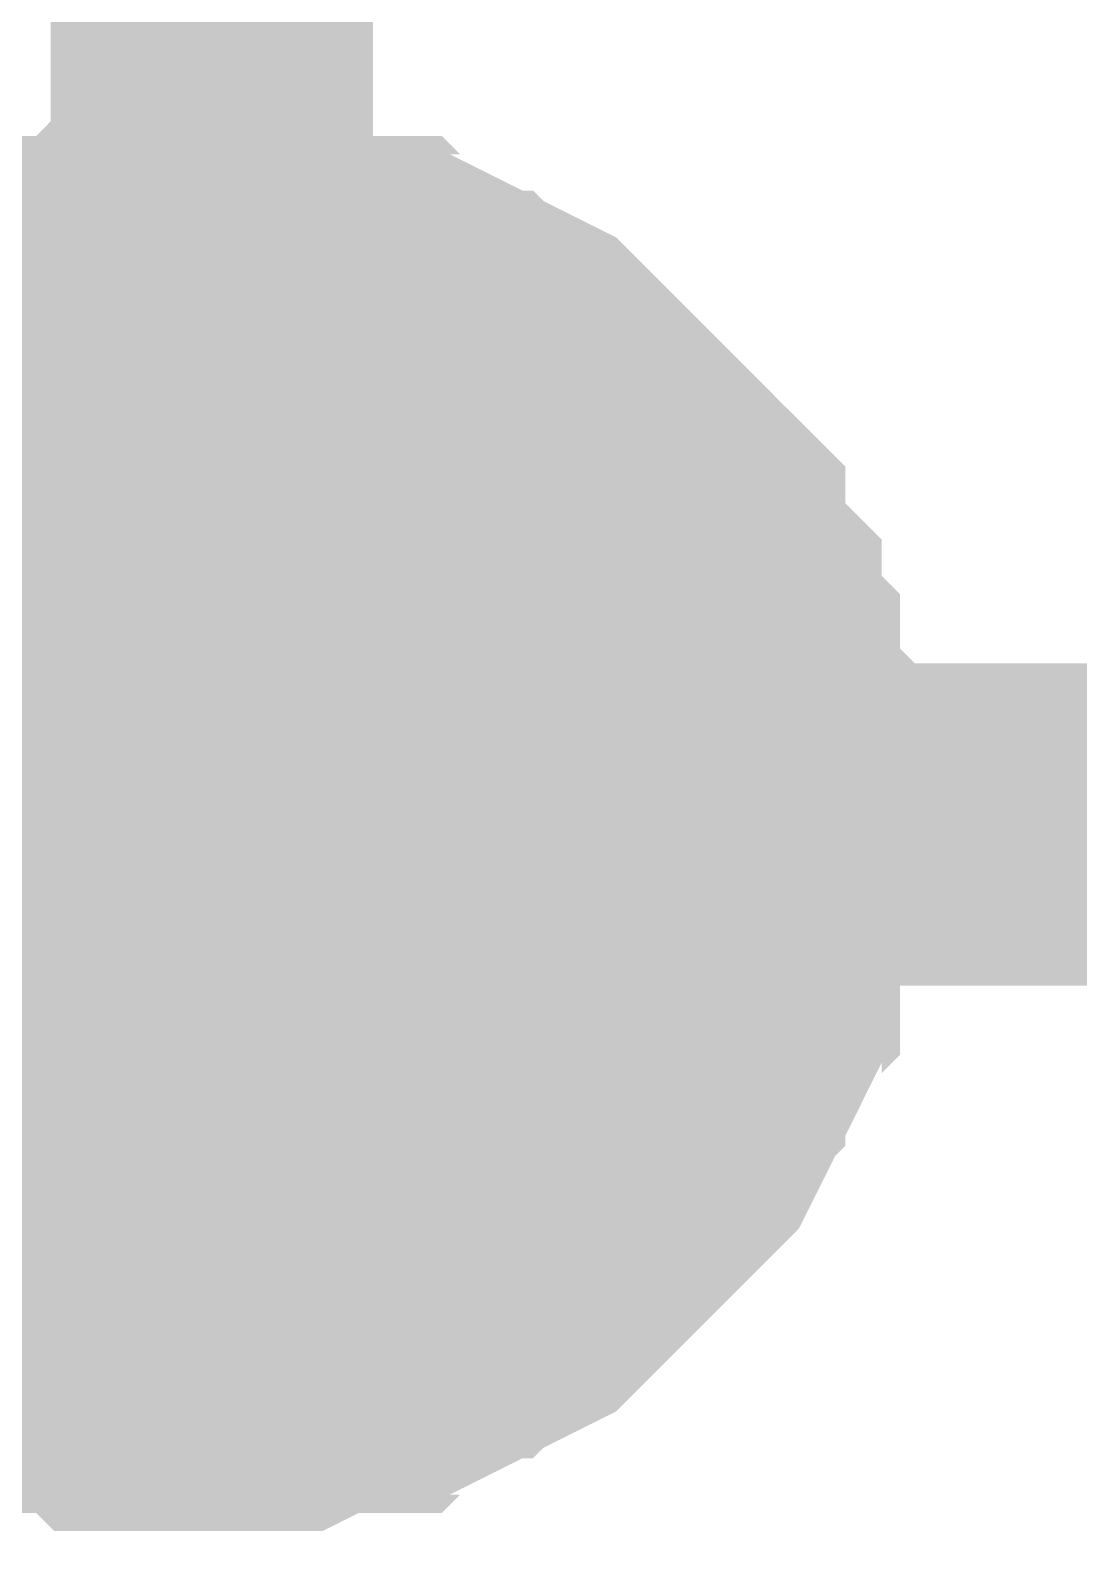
# Model space of a CAD drawing. Header units: inches. Extents: x 0 to 9.5, y -0.01 to 7.51.
# Drawn here: x 8.1927 to 8.2311, y 5.2727 to 5.3285 of the extents above; entities that cross this region are included whole.
import ezdxf

# ---------------------------------------------------------------- set-up
doc = ezdxf.new("R2010")
doc.units = ezdxf.units.IN
doc.header["$MEASUREMENT"] = 0
doc.layers.add('Sheet', color=255, linetype='Continuous')

msp = doc.modelspace()

# ---------------------------------------------------------------- linework, layer by layer
at = {"layer": 'Sheet'}
for points in [[(8.199341, 5.299405, 0.0118, 0.0118, 0), (8.199341, 5.399947, 0.0118, 0.0118, 0)], [(8.186694, 5.314719, 0.0118, 0.0118, 0), (8.18736, 5.315385, 0.0118, 0.0118, 0), (8.188026, 5.316051, 0.0118, 0.0118, 0), (8.188691, 5.316717, 0.0118, 0.0118, 0), (8.190022, 5.316717, 0.0118, 0.0118, 0), (8.190688, 5.317383, 0.0118, 0.0118, 0), (8.191354, 5.318049, 0.0118, 0.0118, 0), (8.192685, 5.318049, 0.0118, 0.0118, 0), (8.193351, 5.318714, 0.0118, 0.0118, 0), (8.194016, 5.318714, 0.0118, 0.0118, 0), (8.195348, 5.318714, 0.0118, 0.0118, 0), (8.196013, 5.31938, 0.0118, 0.0118, 0), (8.197344, 5.31938, 0.0118, 0.0118, 0), (8.19801, 5.31938, 0.0118, 0.0118, 0), (8.199341, 5.31938, 0.0118, 0.0118, 0)], [(8.186694, 5.314719, 0.0118, 0.0118, 0), (8.18736, 5.315385, 0.0118, 0.0118, 0), (8.188026, 5.316051, 0.0118, 0.0118, 0), (8.188691, 5.316717, 0.0118, 0.0118, 0), (8.190022, 5.316717, 0.0118, 0.0118, 0), (8.190688, 5.317383, 0.0118, 0.0118, 0), (8.191354, 5.318049, 0.0118, 0.0118, 0), (8.192685, 5.318049, 0.0118, 0.0118, 0), (8.193351, 5.318714, 0.0118, 0.0118, 0), (8.194016, 5.318714, 0.0118, 0.0118, 0), (8.195348, 5.318714, 0.0118, 0.0118, 0), (8.196013, 5.31938, 0.0118, 0.0118, 0), (8.197344, 5.31938, 0.0118, 0.0118, 0), (8.19801, 5.31938, 0.0118, 0.0118, 0), (8.199341, 5.31938, 0.0118, 0.0118, 0)], [(8.186694, 5.314719, 0.0118, 0.0118, 0), (8.18736, 5.315385, 0.0118, 0.0118, 0), (8.188026, 5.316051, 0.0118, 0.0118, 0), (8.188691, 5.316717, 0.0118, 0.0118, 0), (8.190022, 5.316717, 0.0118, 0.0118, 0), (8.190688, 5.317383, 0.0118, 0.0118, 0), (8.191354, 5.318049, 0.0118, 0.0118, 0), (8.192685, 5.318049, 0.0118, 0.0118, 0), (8.193351, 5.318714, 0.0118, 0.0118, 0), (8.194016, 5.318714, 0.0118, 0.0118, 0), (8.195348, 5.318714, 0.0118, 0.0118, 0), (8.196013, 5.31938, 0.0118, 0.0118, 0), (8.197344, 5.31938, 0.0118, 0.0118, 0), (8.19801, 5.31938, 0.0118, 0.0118, 0), (8.199341, 5.31938, 0.0118, 0.0118, 0)], [(8.186694, 5.314719, 0.0118, 0.0118, 0), (8.18736, 5.315385, 0.0118, 0.0118, 0), (8.188026, 5.316051, 0.0118, 0.0118, 0), (8.188691, 5.316717, 0.0118, 0.0118, 0), (8.190022, 5.316717, 0.0118, 0.0118, 0), (8.190688, 5.317383, 0.0118, 0.0118, 0), (8.191354, 5.318049, 0.0118, 0.0118, 0), (8.192685, 5.318049, 0.0118, 0.0118, 0), (8.193351, 5.318714, 0.0118, 0.0118, 0), (8.194016, 5.318714, 0.0118, 0.0118, 0), (8.195348, 5.318714, 0.0118, 0.0118, 0), (8.196013, 5.31938, 0.0118, 0.0118, 0), (8.197344, 5.31938, 0.0118, 0.0118, 0), (8.19801, 5.31938, 0.0118, 0.0118, 0), (8.199341, 5.31938, 0.0118, 0.0118, 0)], [(8.199341, 5.31938, 0.0118, 0.0118, 0), (8.199341, 5.31938, 0.0118, 0.0118, 0)], [(8.199341, 5.31938, 0.0118, 0.0118, 0), (8.200007, 5.31938, 0.0118, 0.0118, 0), (8.201338, 5.31938, 0.0118, 0.0118, 0), (8.202004, 5.31938, 0.0118, 0.0118, 0), (8.203335, 5.318714, 0.0118, 0.0118, 0), (8.204001, 5.318714, 0.0118, 0.0118, 0), (8.205332, 5.318714, 0.0118, 0.0118, 0), (8.205998, 5.318049, 0.0118, 0.0118, 0), (8.206663, 5.318049, 0.0118, 0.0118, 0), (8.207995, 5.317383, 0.0118, 0.0118, 0), (8.20866, 5.316717, 0.0118, 0.0118, 0), (8.209326, 5.316717, 0.0118, 0.0118, 0), (8.210657, 5.316051, 0.0118, 0.0118, 0), (8.211323, 5.315385, 0.0118, 0.0118, 0), (8.211989, 5.314719, 0.0118, 0.0118, 0), (8.212654, 5.314054, 0.0118, 0.0118, 0), (8.21332, 5.313388, 0.0118, 0.0118, 0), (8.213985, 5.312722, 0.0118, 0.0118, 0), (8.214651, 5.312056, 0.0118, 0.0118, 0), (8.215317, 5.31139, 0.0118, 0.0118, 0), (8.215982, 5.310724, 0.0118, 0.0118, 0), (8.216648, 5.310059, 0.0118, 0.0118, 0), (8.216648, 5.308727, 0.0118, 0.0118, 0), (8.217314, 5.308061, 0.0118, 0.0118, 0), (8.217979, 5.307395, 0.0118, 0.0118, 0), (8.217979, 5.306064, 0.0118, 0.0118, 0), (8.218645, 5.305398, 0.0118, 0.0118, 0), (8.218645, 5.304732, 0.0118, 0.0118, 0), (8.218645, 5.3034, 0.0118, 0.0118, 0), (8.219311, 5.302734, 0.0118, 0.0118, 0), (8.219311, 5.301403, 0.0118, 0.0118, 0), (8.219311, 5.300737, 0.0118, 0.0118, 0), (8.219311, 5.299405, 0.0118, 0.0118, 0)], [(8.199341, 5.31938, 0.0118, 0.0118, 0), (8.199341, 5.31938, 0.0118, 0.0118, 0)], [(8.199341, 5.31938, 0.0118, 0.0118, 0), (8.200007, 5.31938, 0.0118, 0.0118, 0), (8.201338, 5.31938, 0.0118, 0.0118, 0), (8.202004, 5.31938, 0.0118, 0.0118, 0), (8.203335, 5.318714, 0.0118, 0.0118, 0), (8.204001, 5.318714, 0.0118, 0.0118, 0), (8.205332, 5.318714, 0.0118, 0.0118, 0), (8.205998, 5.318049, 0.0118, 0.0118, 0), (8.206663, 5.318049, 0.0118, 0.0118, 0), (8.207995, 5.317383, 0.0118, 0.0118, 0), (8.20866, 5.316717, 0.0118, 0.0118, 0), (8.209326, 5.316717, 0.0118, 0.0118, 0), (8.210657, 5.316051, 0.0118, 0.0118, 0), (8.211323, 5.315385, 0.0118, 0.0118, 0), (8.211989, 5.314719, 0.0118, 0.0118, 0), (8.212654, 5.314054, 0.0118, 0.0118, 0), (8.21332, 5.313388, 0.0118, 0.0118, 0), (8.213985, 5.312722, 0.0118, 0.0118, 0), (8.214651, 5.312056, 0.0118, 0.0118, 0), (8.215317, 5.31139, 0.0118, 0.0118, 0), (8.215982, 5.310724, 0.0118, 0.0118, 0), (8.216648, 5.310059, 0.0118, 0.0118, 0), (8.216648, 5.308727, 0.0118, 0.0118, 0), (8.217314, 5.308061, 0.0118, 0.0118, 0), (8.217979, 5.307395, 0.0118, 0.0118, 0), (8.217979, 5.306064, 0.0118, 0.0118, 0), (8.218645, 5.305398, 0.0118, 0.0118, 0), (8.218645, 5.304732, 0.0118, 0.0118, 0), (8.218645, 5.3034, 0.0118, 0.0118, 0), (8.219311, 5.302734, 0.0118, 0.0118, 0), (8.219311, 5.301403, 0.0118, 0.0118, 0), (8.219311, 5.300737, 0.0118, 0.0118, 0), (8.219311, 5.299405, 0.0118, 0.0118, 0)], [(8.199341, 5.31938, 0.0118, 0.0118, 0), (8.199341, 5.31938, 0.0118, 0.0118, 0)], [(8.199341, 5.31938, 0.0118, 0.0118, 0), (8.200007, 5.31938, 0.0118, 0.0118, 0), (8.201338, 5.31938, 0.0118, 0.0118, 0), (8.202004, 5.31938, 0.0118, 0.0118, 0), (8.203335, 5.318714, 0.0118, 0.0118, 0), (8.204001, 5.318714, 0.0118, 0.0118, 0), (8.205332, 5.318714, 0.0118, 0.0118, 0), (8.205998, 5.318049, 0.0118, 0.0118, 0), (8.206663, 5.318049, 0.0118, 0.0118, 0), (8.207995, 5.317383, 0.0118, 0.0118, 0), (8.20866, 5.316717, 0.0118, 0.0118, 0), (8.209326, 5.316717, 0.0118, 0.0118, 0), (8.210657, 5.316051, 0.0118, 0.0118, 0), (8.211323, 5.315385, 0.0118, 0.0118, 0), (8.211989, 5.314719, 0.0118, 0.0118, 0), (8.212654, 5.314054, 0.0118, 0.0118, 0), (8.21332, 5.313388, 0.0118, 0.0118, 0), (8.213985, 5.312722, 0.0118, 0.0118, 0), (8.214651, 5.312056, 0.0118, 0.0118, 0), (8.215317, 5.31139, 0.0118, 0.0118, 0), (8.215982, 5.310724, 0.0118, 0.0118, 0), (8.216648, 5.310059, 0.0118, 0.0118, 0), (8.216648, 5.308727, 0.0118, 0.0118, 0), (8.217314, 5.308061, 0.0118, 0.0118, 0), (8.217979, 5.307395, 0.0118, 0.0118, 0), (8.217979, 5.306064, 0.0118, 0.0118, 0), (8.218645, 5.305398, 0.0118, 0.0118, 0), (8.218645, 5.304732, 0.0118, 0.0118, 0), (8.218645, 5.3034, 0.0118, 0.0118, 0), (8.219311, 5.302734, 0.0118, 0.0118, 0), (8.219311, 5.301403, 0.0118, 0.0118, 0), (8.219311, 5.300737, 0.0118, 0.0118, 0), (8.219311, 5.299405, 0.0118, 0.0118, 0)], [(8.199341, 5.31938, 0.0118, 0.0118, 0), (8.199341, 5.31938, 0.0118, 0.0118, 0)], [(8.199341, 5.31938, 0.0118, 0.0118, 0), (8.200007, 5.31938, 0.0118, 0.0118, 0), (8.201338, 5.31938, 0.0118, 0.0118, 0), (8.202004, 5.31938, 0.0118, 0.0118, 0), (8.203335, 5.318714, 0.0118, 0.0118, 0), (8.204001, 5.318714, 0.0118, 0.0118, 0), (8.205332, 5.318714, 0.0118, 0.0118, 0), (8.205998, 5.318049, 0.0118, 0.0118, 0), (8.206663, 5.318049, 0.0118, 0.0118, 0), (8.207995, 5.317383, 0.0118, 0.0118, 0), (8.20866, 5.316717, 0.0118, 0.0118, 0), (8.209326, 5.316717, 0.0118, 0.0118, 0), (8.210657, 5.316051, 0.0118, 0.0118, 0), (8.211323, 5.315385, 0.0118, 0.0118, 0), (8.211989, 5.314719, 0.0118, 0.0118, 0), (8.212654, 5.314054, 0.0118, 0.0118, 0), (8.21332, 5.313388, 0.0118, 0.0118, 0), (8.213985, 5.312722, 0.0118, 0.0118, 0), (8.214651, 5.312056, 0.0118, 0.0118, 0), (8.215317, 5.31139, 0.0118, 0.0118, 0), (8.215982, 5.310724, 0.0118, 0.0118, 0), (8.216648, 5.310059, 0.0118, 0.0118, 0), (8.216648, 5.308727, 0.0118, 0.0118, 0), (8.217314, 5.308061, 0.0118, 0.0118, 0), (8.217979, 5.307395, 0.0118, 0.0118, 0), (8.217979, 5.306064, 0.0118, 0.0118, 0), (8.218645, 5.305398, 0.0118, 0.0118, 0), (8.218645, 5.304732, 0.0118, 0.0118, 0), (8.218645, 5.3034, 0.0118, 0.0118, 0), (8.219311, 5.302734, 0.0118, 0.0118, 0), (8.219311, 5.301403, 0.0118, 0.0118, 0), (8.219311, 5.300737, 0.0118, 0.0118, 0), (8.219311, 5.299405, 0.0118, 0.0118, 0)], [(8.190688, 5.317383, 0.0039, 0.0039, 0), (8.191354, 5.318049, 0.0039, 0.0039, 0), (8.192685, 5.318049, 0.0039, 0.0039, 0), (8.193351, 5.318714, 0.0039, 0.0039, 0), (8.194016, 5.318714, 0.0039, 0.0039, 0), (8.195348, 5.318714, 0.0039, 0.0039, 0), (8.196013, 5.31938, 0.0039, 0.0039, 0), (8.197344, 5.31938, 0.0039, 0.0039, 0), (8.19801, 5.31938, 0.0039, 0.0039, 0), (8.199341, 5.31938, 0.0039, 0.0039, 0)], [(8.190688, 5.317383, 0.0039, 0.0039, 0), (8.191354, 5.318049, 0.0039, 0.0039, 0), (8.192685, 5.318049, 0.0039, 0.0039, 0), (8.193351, 5.318714, 0.0039, 0.0039, 0), (8.194016, 5.318714, 0.0039, 0.0039, 0), (8.195348, 5.318714, 0.0039, 0.0039, 0), (8.196013, 5.31938, 0.0039, 0.0039, 0), (8.197344, 5.31938, 0.0039, 0.0039, 0), (8.19801, 5.31938, 0.0039, 0.0039, 0), (8.199341, 5.31938, 0.0039, 0.0039, 0)], [(8.190688, 5.317383, 0.0039, 0.0039, 0), (8.191354, 5.318049, 0.0039, 0.0039, 0), (8.192685, 5.318049, 0.0039, 0.0039, 0), (8.193351, 5.318714, 0.0039, 0.0039, 0), (8.194016, 5.318714, 0.0039, 0.0039, 0), (8.195348, 5.318714, 0.0039, 0.0039, 0), (8.196013, 5.31938, 0.0039, 0.0039, 0), (8.197344, 5.31938, 0.0039, 0.0039, 0), (8.19801, 5.31938, 0.0039, 0.0039, 0), (8.199341, 5.31938, 0.0039, 0.0039, 0)], [(8.190688, 5.317383, 0.0039, 0.0039, 0), (8.191354, 5.318049, 0.0039, 0.0039, 0), (8.192685, 5.318049, 0.0039, 0.0039, 0), (8.193351, 5.318714, 0.0039, 0.0039, 0), (8.194016, 5.318714, 0.0039, 0.0039, 0), (8.195348, 5.318714, 0.0039, 0.0039, 0), (8.196013, 5.31938, 0.0039, 0.0039, 0), (8.197344, 5.31938, 0.0039, 0.0039, 0), (8.19801, 5.31938, 0.0039, 0.0039, 0), (8.199341, 5.31938, 0.0039, 0.0039, 0)], [(8.199341, 5.31938, 0.0039, 0.0039, 0), (8.199341, 5.31938, 0.0039, 0.0039, 0)], [(8.199341, 5.31938, 0.0039, 0.0039, 0), (8.200007, 5.31938, 0.0039, 0.0039, 0), (8.201338, 5.31938, 0.0039, 0.0039, 0), (8.202004, 5.31938, 0.0039, 0.0039, 0), (8.203335, 5.318714, 0.0039, 0.0039, 0), (8.204001, 5.318714, 0.0039, 0.0039, 0), (8.205332, 5.318714, 0.0039, 0.0039, 0), (8.205998, 5.318049, 0.0039, 0.0039, 0), (8.206663, 5.318049, 0.0039, 0.0039, 0), (8.207995, 5.317383, 0.0039, 0.0039, 0), (8.20866, 5.316717, 0.0039, 0.0039, 0), (8.209326, 5.316717, 0.0039, 0.0039, 0), (8.210657, 5.316051, 0.0039, 0.0039, 0), (8.211323, 5.315385, 0.0039, 0.0039, 0), (8.211989, 5.314719, 0.0039, 0.0039, 0), (8.212654, 5.314054, 0.0039, 0.0039, 0), (8.21332, 5.313388, 0.0039, 0.0039, 0), (8.213985, 5.312722, 0.0039, 0.0039, 0), (8.214651, 5.312056, 0.0039, 0.0039, 0), (8.215317, 5.31139, 0.0039, 0.0039, 0), (8.215982, 5.310724, 0.0039, 0.0039, 0), (8.216648, 5.310059, 0.0039, 0.0039, 0), (8.216648, 5.308727, 0.0039, 0.0039, 0), (8.217314, 5.308061, 0.0039, 0.0039, 0), (8.217979, 5.307395, 0.0039, 0.0039, 0), (8.217979, 5.306064, 0.0039, 0.0039, 0), (8.218645, 5.305398, 0.0039, 0.0039, 0), (8.218645, 5.304732, 0.0039, 0.0039, 0), (8.218645, 5.3034, 0.0039, 0.0039, 0), (8.219311, 5.302734, 0.0039, 0.0039, 0), (8.219311, 5.301403, 0.0039, 0.0039, 0), (8.219311, 5.300737, 0.0039, 0.0039, 0), (8.219311, 5.299405, 0.0039, 0.0039, 0)], [(8.199341, 5.31938, 0.0039, 0.0039, 0), (8.199341, 5.31938, 0.0039, 0.0039, 0)], [(8.199341, 5.31938, 0.0039, 0.0039, 0), (8.200007, 5.31938, 0.0039, 0.0039, 0), (8.201338, 5.31938, 0.0039, 0.0039, 0), (8.202004, 5.31938, 0.0039, 0.0039, 0), (8.203335, 5.318714, 0.0039, 0.0039, 0), (8.204001, 5.318714, 0.0039, 0.0039, 0), (8.205332, 5.318714, 0.0039, 0.0039, 0), (8.205998, 5.318049, 0.0039, 0.0039, 0), (8.206663, 5.318049, 0.0039, 0.0039, 0), (8.207995, 5.317383, 0.0039, 0.0039, 0), (8.20866, 5.316717, 0.0039, 0.0039, 0), (8.209326, 5.316717, 0.0039, 0.0039, 0), (8.210657, 5.316051, 0.0039, 0.0039, 0), (8.211323, 5.315385, 0.0039, 0.0039, 0), (8.211989, 5.314719, 0.0039, 0.0039, 0), (8.212654, 5.314054, 0.0039, 0.0039, 0), (8.21332, 5.313388, 0.0039, 0.0039, 0), (8.213985, 5.312722, 0.0039, 0.0039, 0), (8.214651, 5.312056, 0.0039, 0.0039, 0), (8.215317, 5.31139, 0.0039, 0.0039, 0), (8.215982, 5.310724, 0.0039, 0.0039, 0), (8.216648, 5.310059, 0.0039, 0.0039, 0), (8.216648, 5.308727, 0.0039, 0.0039, 0), (8.217314, 5.308061, 0.0039, 0.0039, 0), (8.217979, 5.307395, 0.0039, 0.0039, 0), (8.217979, 5.306064, 0.0039, 0.0039, 0), (8.218645, 5.305398, 0.0039, 0.0039, 0), (8.218645, 5.304732, 0.0039, 0.0039, 0), (8.218645, 5.3034, 0.0039, 0.0039, 0), (8.219311, 5.302734, 0.0039, 0.0039, 0), (8.219311, 5.301403, 0.0039, 0.0039, 0), (8.219311, 5.300737, 0.0039, 0.0039, 0), (8.219311, 5.299405, 0.0039, 0.0039, 0)], [(8.199341, 5.31938, 0.0039, 0.0039, 0), (8.199341, 5.31938, 0.0039, 0.0039, 0)], [(8.199341, 5.31938, 0.0039, 0.0039, 0), (8.200007, 5.31938, 0.0039, 0.0039, 0), (8.201338, 5.31938, 0.0039, 0.0039, 0), (8.202004, 5.31938, 0.0039, 0.0039, 0), (8.203335, 5.318714, 0.0039, 0.0039, 0), (8.204001, 5.318714, 0.0039, 0.0039, 0), (8.205332, 5.318714, 0.0039, 0.0039, 0), (8.205998, 5.318049, 0.0039, 0.0039, 0), (8.206663, 5.318049, 0.0039, 0.0039, 0), (8.207995, 5.317383, 0.0039, 0.0039, 0), (8.20866, 5.316717, 0.0039, 0.0039, 0), (8.209326, 5.316717, 0.0039, 0.0039, 0), (8.210657, 5.316051, 0.0039, 0.0039, 0), (8.211323, 5.315385, 0.0039, 0.0039, 0), (8.211989, 5.314719, 0.0039, 0.0039, 0), (8.212654, 5.314054, 0.0039, 0.0039, 0), (8.21332, 5.313388, 0.0039, 0.0039, 0), (8.213985, 5.312722, 0.0039, 0.0039, 0), (8.214651, 5.312056, 0.0039, 0.0039, 0), (8.215317, 5.31139, 0.0039, 0.0039, 0), (8.215982, 5.310724, 0.0039, 0.0039, 0), (8.216648, 5.310059, 0.0039, 0.0039, 0), (8.216648, 5.308727, 0.0039, 0.0039, 0), (8.217314, 5.308061, 0.0039, 0.0039, 0), (8.217979, 5.307395, 0.0039, 0.0039, 0), (8.217979, 5.306064, 0.0039, 0.0039, 0), (8.218645, 5.305398, 0.0039, 0.0039, 0), (8.218645, 5.304732, 0.0039, 0.0039, 0), (8.218645, 5.3034, 0.0039, 0.0039, 0), (8.219311, 5.302734, 0.0039, 0.0039, 0), (8.219311, 5.301403, 0.0039, 0.0039, 0), (8.219311, 5.300737, 0.0039, 0.0039, 0), (8.219311, 5.299405, 0.0039, 0.0039, 0)], [(8.199341, 5.31938, 0.0039, 0.0039, 0), (8.199341, 5.31938, 0.0039, 0.0039, 0)], [(8.199341, 5.31938, 0.0039, 0.0039, 0), (8.200007, 5.31938, 0.0039, 0.0039, 0), (8.201338, 5.31938, 0.0039, 0.0039, 0), (8.202004, 5.31938, 0.0039, 0.0039, 0), (8.203335, 5.318714, 0.0039, 0.0039, 0), (8.204001, 5.318714, 0.0039, 0.0039, 0), (8.205332, 5.318714, 0.0039, 0.0039, 0), (8.205998, 5.318049, 0.0039, 0.0039, 0), (8.206663, 5.318049, 0.0039, 0.0039, 0), (8.207995, 5.317383, 0.0039, 0.0039, 0), (8.20866, 5.316717, 0.0039, 0.0039, 0), (8.209326, 5.316717, 0.0039, 0.0039, 0), (8.210657, 5.316051, 0.0039, 0.0039, 0), (8.211323, 5.315385, 0.0039, 0.0039, 0), (8.211989, 5.314719, 0.0039, 0.0039, 0), (8.212654, 5.314054, 0.0039, 0.0039, 0), (8.21332, 5.313388, 0.0039, 0.0039, 0), (8.213985, 5.312722, 0.0039, 0.0039, 0), (8.214651, 5.312056, 0.0039, 0.0039, 0), (8.215317, 5.31139, 0.0039, 0.0039, 0), (8.215982, 5.310724, 0.0039, 0.0039, 0), (8.216648, 5.310059, 0.0039, 0.0039, 0), (8.216648, 5.308727, 0.0039, 0.0039, 0), (8.217314, 5.308061, 0.0039, 0.0039, 0), (8.217979, 5.307395, 0.0039, 0.0039, 0), (8.217979, 5.306064, 0.0039, 0.0039, 0), (8.218645, 5.305398, 0.0039, 0.0039, 0), (8.218645, 5.304732, 0.0039, 0.0039, 0), (8.218645, 5.3034, 0.0039, 0.0039, 0), (8.219311, 5.302734, 0.0039, 0.0039, 0), (8.219311, 5.301403, 0.0039, 0.0039, 0), (8.219311, 5.300737, 0.0039, 0.0039, 0), (8.219311, 5.299405, 0.0039, 0.0039, 0)], [(7.099706, 5.299405, 0.0118, 0.0118, 0), (7.899138, 5.299405, 0.0118, 0.0118, 0), (8.199341, 5.299405, 0.0118, 0.0118, 0), (8.299187, 5.299405, 0.0118, 0.0118, 0), (8.299187, 5.099654, 0.0118, 0.0118, 0)], [(8.219311, 5.299405, 0.0118, 0.0118, 0), (8.219311, 5.298739, 0.0118, 0.0118, 0), (8.219311, 5.297408, 0.0118, 0.0118, 0), (8.219311, 5.296742, 0.0118, 0.0118, 0), (8.218645, 5.29541, 0.0118, 0.0118, 0), (8.218645, 5.294744, 0.0118, 0.0118, 0), (8.218645, 5.293413, 0.0118, 0.0118, 0), (8.217979, 5.292747, 0.0118, 0.0118, 0), (8.217979, 5.292081, 0.0118, 0.0118, 0), (8.217314, 5.290749, 0.0118, 0.0118, 0), (8.216648, 5.290083, 0.0118, 0.0118, 0), (8.216648, 5.289418, 0.0118, 0.0118, 0), (8.215982, 5.288086, 0.0118, 0.0118, 0), (8.215317, 5.28742, 0.0118, 0.0118, 0), (8.214651, 5.286754, 0.0118, 0.0118, 0), (8.213985, 5.286088, 0.0118, 0.0118, 0), (8.21332, 5.285423, 0.0118, 0.0118, 0), (8.212654, 5.284757, 0.0118, 0.0118, 0), (8.211989, 5.284091, 0.0118, 0.0118, 0), (8.211323, 5.283425, 0.0118, 0.0118, 0), (8.210657, 5.282759, 0.0118, 0.0118, 0), (8.209326, 5.282093, 0.0118, 0.0118, 0), (8.20866, 5.282093, 0.0118, 0.0118, 0), (8.207995, 5.281428, 0.0118, 0.0118, 0), (8.206663, 5.280762, 0.0118, 0.0118, 0), (8.205998, 5.280762, 0.0118, 0.0118, 0), (8.205332, 5.280096, 0.0118, 0.0118, 0), (8.204001, 5.280096, 0.0118, 0.0118, 0), (8.203335, 5.280096, 0.0118, 0.0118, 0), (8.202004, 5.27943, 0.0118, 0.0118, 0), (8.201338, 5.27943, 0.0118, 0.0118, 0), (8.200007, 5.27943, 0.0118, 0.0118, 0), (8.199341, 5.27943, 0.0118, 0.0118, 0)], [(8.219311, 5.299405, 0.0118, 0.0118, 0), (8.219311, 5.298739, 0.0118, 0.0118, 0), (8.219311, 5.297408, 0.0118, 0.0118, 0), (8.219311, 5.296742, 0.0118, 0.0118, 0), (8.218645, 5.29541, 0.0118, 0.0118, 0), (8.218645, 5.294744, 0.0118, 0.0118, 0), (8.218645, 5.293413, 0.0118, 0.0118, 0), (8.217979, 5.292747, 0.0118, 0.0118, 0), (8.217979, 5.292081, 0.0118, 0.0118, 0), (8.217314, 5.290749, 0.0118, 0.0118, 0), (8.216648, 5.290083, 0.0118, 0.0118, 0), (8.216648, 5.289418, 0.0118, 0.0118, 0), (8.215982, 5.288086, 0.0118, 0.0118, 0), (8.215317, 5.28742, 0.0118, 0.0118, 0), (8.214651, 5.286754, 0.0118, 0.0118, 0), (8.213985, 5.286088, 0.0118, 0.0118, 0), (8.21332, 5.285423, 0.0118, 0.0118, 0), (8.212654, 5.284757, 0.0118, 0.0118, 0), (8.211989, 5.284091, 0.0118, 0.0118, 0), (8.211323, 5.283425, 0.0118, 0.0118, 0), (8.210657, 5.282759, 0.0118, 0.0118, 0), (8.209326, 5.282093, 0.0118, 0.0118, 0), (8.20866, 5.282093, 0.0118, 0.0118, 0), (8.207995, 5.281428, 0.0118, 0.0118, 0), (8.206663, 5.280762, 0.0118, 0.0118, 0), (8.205998, 5.280762, 0.0118, 0.0118, 0), (8.205332, 5.280096, 0.0118, 0.0118, 0), (8.204001, 5.280096, 0.0118, 0.0118, 0), (8.203335, 5.280096, 0.0118, 0.0118, 0), (8.202004, 5.27943, 0.0118, 0.0118, 0), (8.201338, 5.27943, 0.0118, 0.0118, 0), (8.200007, 5.27943, 0.0118, 0.0118, 0), (8.199341, 5.27943, 0.0118, 0.0118, 0)], [(8.219311, 5.299405, 0.0118, 0.0118, 0), (8.219311, 5.298739, 0.0118, 0.0118, 0), (8.219311, 5.297408, 0.0118, 0.0118, 0), (8.219311, 5.296742, 0.0118, 0.0118, 0), (8.218645, 5.29541, 0.0118, 0.0118, 0), (8.218645, 5.294744, 0.0118, 0.0118, 0), (8.218645, 5.293413, 0.0118, 0.0118, 0), (8.217979, 5.292747, 0.0118, 0.0118, 0), (8.217979, 5.292081, 0.0118, 0.0118, 0), (8.217314, 5.290749, 0.0118, 0.0118, 0), (8.216648, 5.290083, 0.0118, 0.0118, 0), (8.216648, 5.289418, 0.0118, 0.0118, 0), (8.215982, 5.288086, 0.0118, 0.0118, 0), (8.215317, 5.28742, 0.0118, 0.0118, 0), (8.214651, 5.286754, 0.0118, 0.0118, 0), (8.213985, 5.286088, 0.0118, 0.0118, 0), (8.21332, 5.285423, 0.0118, 0.0118, 0), (8.212654, 5.284757, 0.0118, 0.0118, 0), (8.211989, 5.284091, 0.0118, 0.0118, 0), (8.211323, 5.283425, 0.0118, 0.0118, 0), (8.210657, 5.282759, 0.0118, 0.0118, 0), (8.209326, 5.282093, 0.0118, 0.0118, 0), (8.20866, 5.282093, 0.0118, 0.0118, 0), (8.207995, 5.281428, 0.0118, 0.0118, 0), (8.206663, 5.280762, 0.0118, 0.0118, 0), (8.205998, 5.280762, 0.0118, 0.0118, 0), (8.205332, 5.280096, 0.0118, 0.0118, 0), (8.204001, 5.280096, 0.0118, 0.0118, 0), (8.203335, 5.280096, 0.0118, 0.0118, 0), (8.202004, 5.27943, 0.0118, 0.0118, 0), (8.201338, 5.27943, 0.0118, 0.0118, 0), (8.200007, 5.27943, 0.0118, 0.0118, 0), (8.199341, 5.27943, 0.0118, 0.0118, 0)], [(8.219311, 5.299405, 0.0118, 0.0118, 0), (8.219311, 5.298739, 0.0118, 0.0118, 0), (8.219311, 5.297408, 0.0118, 0.0118, 0), (8.219311, 5.296742, 0.0118, 0.0118, 0), (8.218645, 5.29541, 0.0118, 0.0118, 0), (8.218645, 5.294744, 0.0118, 0.0118, 0), (8.218645, 5.293413, 0.0118, 0.0118, 0), (8.217979, 5.292747, 0.0118, 0.0118, 0), (8.217979, 5.292081, 0.0118, 0.0118, 0), (8.217314, 5.290749, 0.0118, 0.0118, 0), (8.216648, 5.290083, 0.0118, 0.0118, 0), (8.216648, 5.289418, 0.0118, 0.0118, 0), (8.215982, 5.288086, 0.0118, 0.0118, 0), (8.215317, 5.28742, 0.0118, 0.0118, 0), (8.214651, 5.286754, 0.0118, 0.0118, 0), (8.213985, 5.286088, 0.0118, 0.0118, 0), (8.21332, 5.285423, 0.0118, 0.0118, 0), (8.212654, 5.284757, 0.0118, 0.0118, 0), (8.211989, 5.284091, 0.0118, 0.0118, 0), (8.211323, 5.283425, 0.0118, 0.0118, 0), (8.210657, 5.282759, 0.0118, 0.0118, 0), (8.209326, 5.282093, 0.0118, 0.0118, 0), (8.20866, 5.282093, 0.0118, 0.0118, 0), (8.207995, 5.281428, 0.0118, 0.0118, 0), (8.206663, 5.280762, 0.0118, 0.0118, 0), (8.205998, 5.280762, 0.0118, 0.0118, 0), (8.205332, 5.280096, 0.0118, 0.0118, 0), (8.204001, 5.280096, 0.0118, 0.0118, 0), (8.203335, 5.280096, 0.0118, 0.0118, 0), (8.202004, 5.27943, 0.0118, 0.0118, 0), (8.201338, 5.27943, 0.0118, 0.0118, 0), (8.200007, 5.27943, 0.0118, 0.0118, 0), (8.199341, 5.27943, 0.0118, 0.0118, 0)], [(8.219311, 5.299405, 0.0118, 0.0118, 0), (8.219311, 5.299405, 0.0118, 0.0118, 0), (8.219311, 5.299405, 0.0118, 0.0118, 0), (8.219311, 5.299405, 0.0118, 0.0118, 0), (8.219311, 5.299405, 0.0118, 0.0118, 0), (8.219311, 5.299405, 0.0118, 0.0118, 0), (8.219311, 5.299405, 0.0118, 0.0118, 0), (8.219311, 5.299405, 0.0118, 0.0118, 0), (8.219311, 5.299405, 0.0118, 0.0118, 0), (8.219311, 5.299405, 0.0118, 0.0118, 0), (8.219311, 5.299405, 0.0118, 0.0118, 0), (8.219311, 5.299405, 0.0118, 0.0118, 0), (8.219311, 5.299405, 0.0118, 0.0118, 0), (8.219311, 5.299405, 0.0118, 0.0118, 0), (8.219311, 5.299405, 0.0118, 0.0118, 0), (8.219311, 5.299405, 0.0118, 0.0118, 0), (8.219311, 5.299405, 0.0118, 0.0118, 0), (8.219311, 5.299405, 0.0118, 0.0118, 0), (8.219311, 5.299405, 0.0118, 0.0118, 0), (8.219311, 5.299405, 0.0118, 0.0118, 0), (8.219311, 5.299405, 0.0118, 0.0118, 0), (8.219311, 5.299405, 0.0118, 0.0118, 0), (8.219311, 5.299405, 0.0118, 0.0118, 0), (8.219311, 5.299405, 0.0118, 0.0118, 0), (8.219311, 5.299405, 0.0118, 0.0118, 0), (8.219311, 5.299405, 0.0118, 0.0118, 0), (8.219311, 5.299405, 0.0118, 0.0118, 0), (8.219311, 5.299405, 0.0118, 0.0118, 0), (8.219311, 5.299405, 0.0118, 0.0118, 0), (8.219311, 5.299405, 0.0118, 0.0118, 0), (8.219311, 5.299405, 0.0118, 0.0118, 0), (8.219311, 5.299405, 0.0118, 0.0118, 0), (8.219311, 5.299405, 0.0118, 0.0118, 0)], [(8.219311, 5.299405, 0.0118, 0.0118, 0), (8.219311, 5.299405, 0.0118, 0.0118, 0)], [(8.219311, 5.299405, 0.0118, 0.0118, 0), (8.219311, 5.299405, 0.0118, 0.0118, 0), (8.219311, 5.299405, 0.0118, 0.0118, 0), (8.219311, 5.299405, 0.0118, 0.0118, 0), (8.219311, 5.299405, 0.0118, 0.0118, 0), (8.219311, 5.299405, 0.0118, 0.0118, 0), (8.219311, 5.299405, 0.0118, 0.0118, 0), (8.219311, 5.299405, 0.0118, 0.0118, 0), (8.219311, 5.299405, 0.0118, 0.0118, 0), (8.219311, 5.299405, 0.0118, 0.0118, 0), (8.219311, 5.299405, 0.0118, 0.0118, 0), (8.219311, 5.299405, 0.0118, 0.0118, 0), (8.219311, 5.299405, 0.0118, 0.0118, 0), (8.219311, 5.299405, 0.0118, 0.0118, 0), (8.219311, 5.299405, 0.0118, 0.0118, 0), (8.219311, 5.299405, 0.0118, 0.0118, 0), (8.219311, 5.299405, 0.0118, 0.0118, 0), (8.219311, 5.299405, 0.0118, 0.0118, 0), (8.219311, 5.299405, 0.0118, 0.0118, 0), (8.219311, 5.299405, 0.0118, 0.0118, 0), (8.219311, 5.299405, 0.0118, 0.0118, 0), (8.219311, 5.299405, 0.0118, 0.0118, 0), (8.219311, 5.299405, 0.0118, 0.0118, 0), (8.219311, 5.299405, 0.0118, 0.0118, 0), (8.219311, 5.299405, 0.0118, 0.0118, 0), (8.219311, 5.299405, 0.0118, 0.0118, 0), (8.219311, 5.299405, 0.0118, 0.0118, 0), (8.219311, 5.299405, 0.0118, 0.0118, 0), (8.219311, 5.299405, 0.0118, 0.0118, 0), (8.219311, 5.299405, 0.0118, 0.0118, 0), (8.219311, 5.299405, 0.0118, 0.0118, 0), (8.219311, 5.299405, 0.0118, 0.0118, 0), (8.219311, 5.299405, 0.0118, 0.0118, 0)], [(8.219311, 5.299405, 0.0118, 0.0118, 0), (8.219311, 5.299405, 0.0118, 0.0118, 0)], [(8.219311, 5.299405, 0.0118, 0.0118, 0), (8.219311, 5.299405, 0.0118, 0.0118, 0), (8.219311, 5.299405, 0.0118, 0.0118, 0), (8.219311, 5.299405, 0.0118, 0.0118, 0), (8.219311, 5.299405, 0.0118, 0.0118, 0), (8.219311, 5.299405, 0.0118, 0.0118, 0), (8.219311, 5.299405, 0.0118, 0.0118, 0), (8.219311, 5.299405, 0.0118, 0.0118, 0), (8.219311, 5.299405, 0.0118, 0.0118, 0), (8.219311, 5.299405, 0.0118, 0.0118, 0), (8.219311, 5.299405, 0.0118, 0.0118, 0), (8.219311, 5.299405, 0.0118, 0.0118, 0), (8.219311, 5.299405, 0.0118, 0.0118, 0), (8.219311, 5.299405, 0.0118, 0.0118, 0), (8.219311, 5.299405, 0.0118, 0.0118, 0), (8.219311, 5.299405, 0.0118, 0.0118, 0), (8.219311, 5.299405, 0.0118, 0.0118, 0), (8.219311, 5.299405, 0.0118, 0.0118, 0), (8.219311, 5.299405, 0.0118, 0.0118, 0), (8.219311, 5.299405, 0.0118, 0.0118, 0), (8.219311, 5.299405, 0.0118, 0.0118, 0), (8.219311, 5.299405, 0.0118, 0.0118, 0), (8.219311, 5.299405, 0.0118, 0.0118, 0), (8.219311, 5.299405, 0.0118, 0.0118, 0), (8.219311, 5.299405, 0.0118, 0.0118, 0), (8.219311, 5.299405, 0.0118, 0.0118, 0), (8.219311, 5.299405, 0.0118, 0.0118, 0), (8.219311, 5.299405, 0.0118, 0.0118, 0), (8.219311, 5.299405, 0.0118, 0.0118, 0), (8.219311, 5.299405, 0.0118, 0.0118, 0), (8.219311, 5.299405, 0.0118, 0.0118, 0), (8.219311, 5.299405, 0.0118, 0.0118, 0), (8.219311, 5.299405, 0.0118, 0.0118, 0)], [(8.219311, 5.299405, 0.0118, 0.0118, 0), (8.219311, 5.299405, 0.0118, 0.0118, 0)], [(8.219311, 5.299405, 0.0118, 0.0118, 0), (8.219311, 5.299405, 0.0118, 0.0118, 0), (8.219311, 5.299405, 0.0118, 0.0118, 0), (8.219311, 5.299405, 0.0118, 0.0118, 0), (8.219311, 5.299405, 0.0118, 0.0118, 0), (8.219311, 5.299405, 0.0118, 0.0118, 0), (8.219311, 5.299405, 0.0118, 0.0118, 0), (8.219311, 5.299405, 0.0118, 0.0118, 0), (8.219311, 5.299405, 0.0118, 0.0118, 0), (8.219311, 5.299405, 0.0118, 0.0118, 0), (8.219311, 5.299405, 0.0118, 0.0118, 0), (8.219311, 5.299405, 0.0118, 0.0118, 0), (8.219311, 5.299405, 0.0118, 0.0118, 0), (8.219311, 5.299405, 0.0118, 0.0118, 0), (8.219311, 5.299405, 0.0118, 0.0118, 0), (8.219311, 5.299405, 0.0118, 0.0118, 0), (8.219311, 5.299405, 0.0118, 0.0118, 0), (8.219311, 5.299405, 0.0118, 0.0118, 0), (8.219311, 5.299405, 0.0118, 0.0118, 0), (8.219311, 5.299405, 0.0118, 0.0118, 0), (8.219311, 5.299405, 0.0118, 0.0118, 0), (8.219311, 5.299405, 0.0118, 0.0118, 0), (8.219311, 5.299405, 0.0118, 0.0118, 0), (8.219311, 5.299405, 0.0118, 0.0118, 0), (8.219311, 5.299405, 0.0118, 0.0118, 0), (8.219311, 5.299405, 0.0118, 0.0118, 0), (8.219311, 5.299405, 0.0118, 0.0118, 0), (8.219311, 5.299405, 0.0118, 0.0118, 0), (8.219311, 5.299405, 0.0118, 0.0118, 0), (8.219311, 5.299405, 0.0118, 0.0118, 0), (8.219311, 5.299405, 0.0118, 0.0118, 0), (8.219311, 5.299405, 0.0118, 0.0118, 0), (8.219311, 5.299405, 0.0118, 0.0118, 0)], [(8.219311, 5.299405, 0.0118, 0.0118, 0), (8.219311, 5.299405, 0.0118, 0.0118, 0)], [(8.219311, 5.299405, 0.0039, 0.0039, 0), (8.219311, 5.298739, 0.0039, 0.0039, 0), (8.219311, 5.297408, 0.0039, 0.0039, 0), (8.219311, 5.296742, 0.0039, 0.0039, 0), (8.218645, 5.29541, 0.0039, 0.0039, 0), (8.218645, 5.294744, 0.0039, 0.0039, 0), (8.218645, 5.293413, 0.0039, 0.0039, 0), (8.217979, 5.292747, 0.0039, 0.0039, 0), (8.217979, 5.292081, 0.0039, 0.0039, 0), (8.217314, 5.290749, 0.0039, 0.0039, 0), (8.216648, 5.290083, 0.0039, 0.0039, 0), (8.216648, 5.289418, 0.0039, 0.0039, 0), (8.215982, 5.288086, 0.0039, 0.0039, 0), (8.215317, 5.28742, 0.0039, 0.0039, 0), (8.214651, 5.286754, 0.0039, 0.0039, 0), (8.213985, 5.286088, 0.0039, 0.0039, 0), (8.21332, 5.285423, 0.0039, 0.0039, 0), (8.212654, 5.284757, 0.0039, 0.0039, 0), (8.211989, 5.284091, 0.0039, 0.0039, 0), (8.211323, 5.283425, 0.0039, 0.0039, 0), (8.210657, 5.282759, 0.0039, 0.0039, 0), (8.209326, 5.282093, 0.0039, 0.0039, 0), (8.20866, 5.282093, 0.0039, 0.0039, 0), (8.207995, 5.281428, 0.0039, 0.0039, 0), (8.206663, 5.280762, 0.0039, 0.0039, 0), (8.205998, 5.280762, 0.0039, 0.0039, 0), (8.205332, 5.280096, 0.0039, 0.0039, 0), (8.204001, 5.280096, 0.0039, 0.0039, 0), (8.203335, 5.280096, 0.0039, 0.0039, 0), (8.202004, 5.27943, 0.0039, 0.0039, 0), (8.201338, 5.27943, 0.0039, 0.0039, 0), (8.200007, 5.27943, 0.0039, 0.0039, 0), (8.199341, 5.27943, 0.0039, 0.0039, 0)], [(8.219311, 5.299405, 0.0039, 0.0039, 0), (8.219311, 5.298739, 0.0039, 0.0039, 0), (8.219311, 5.297408, 0.0039, 0.0039, 0), (8.219311, 5.296742, 0.0039, 0.0039, 0), (8.218645, 5.29541, 0.0039, 0.0039, 0), (8.218645, 5.294744, 0.0039, 0.0039, 0), (8.218645, 5.293413, 0.0039, 0.0039, 0), (8.217979, 5.292747, 0.0039, 0.0039, 0), (8.217979, 5.292081, 0.0039, 0.0039, 0), (8.217314, 5.290749, 0.0039, 0.0039, 0), (8.216648, 5.290083, 0.0039, 0.0039, 0), (8.216648, 5.289418, 0.0039, 0.0039, 0), (8.215982, 5.288086, 0.0039, 0.0039, 0), (8.215317, 5.28742, 0.0039, 0.0039, 0), (8.214651, 5.286754, 0.0039, 0.0039, 0), (8.213985, 5.286088, 0.0039, 0.0039, 0), (8.21332, 5.285423, 0.0039, 0.0039, 0), (8.212654, 5.284757, 0.0039, 0.0039, 0), (8.211989, 5.284091, 0.0039, 0.0039, 0), (8.211323, 5.283425, 0.0039, 0.0039, 0), (8.210657, 5.282759, 0.0039, 0.0039, 0), (8.209326, 5.282093, 0.0039, 0.0039, 0), (8.20866, 5.282093, 0.0039, 0.0039, 0), (8.207995, 5.281428, 0.0039, 0.0039, 0), (8.206663, 5.280762, 0.0039, 0.0039, 0), (8.205998, 5.280762, 0.0039, 0.0039, 0), (8.205332, 5.280096, 0.0039, 0.0039, 0), (8.204001, 5.280096, 0.0039, 0.0039, 0), (8.203335, 5.280096, 0.0039, 0.0039, 0), (8.202004, 5.27943, 0.0039, 0.0039, 0), (8.201338, 5.27943, 0.0039, 0.0039, 0), (8.200007, 5.27943, 0.0039, 0.0039, 0), (8.199341, 5.27943, 0.0039, 0.0039, 0)], [(8.219311, 5.299405, 0.0039, 0.0039, 0), (8.219311, 5.298739, 0.0039, 0.0039, 0), (8.219311, 5.297408, 0.0039, 0.0039, 0), (8.219311, 5.296742, 0.0039, 0.0039, 0), (8.218645, 5.29541, 0.0039, 0.0039, 0), (8.218645, 5.294744, 0.0039, 0.0039, 0), (8.218645, 5.293413, 0.0039, 0.0039, 0), (8.217979, 5.292747, 0.0039, 0.0039, 0), (8.217979, 5.292081, 0.0039, 0.0039, 0), (8.217314, 5.290749, 0.0039, 0.0039, 0), (8.216648, 5.290083, 0.0039, 0.0039, 0), (8.216648, 5.289418, 0.0039, 0.0039, 0), (8.215982, 5.288086, 0.0039, 0.0039, 0), (8.215317, 5.28742, 0.0039, 0.0039, 0), (8.214651, 5.286754, 0.0039, 0.0039, 0), (8.213985, 5.286088, 0.0039, 0.0039, 0), (8.21332, 5.285423, 0.0039, 0.0039, 0), (8.212654, 5.284757, 0.0039, 0.0039, 0), (8.211989, 5.284091, 0.0039, 0.0039, 0), (8.211323, 5.283425, 0.0039, 0.0039, 0), (8.210657, 5.282759, 0.0039, 0.0039, 0), (8.209326, 5.282093, 0.0039, 0.0039, 0), (8.20866, 5.282093, 0.0039, 0.0039, 0), (8.207995, 5.281428, 0.0039, 0.0039, 0), (8.206663, 5.280762, 0.0039, 0.0039, 0), (8.205998, 5.280762, 0.0039, 0.0039, 0), (8.205332, 5.280096, 0.0039, 0.0039, 0), (8.204001, 5.280096, 0.0039, 0.0039, 0), (8.203335, 5.280096, 0.0039, 0.0039, 0), (8.202004, 5.27943, 0.0039, 0.0039, 0), (8.201338, 5.27943, 0.0039, 0.0039, 0), (8.200007, 5.27943, 0.0039, 0.0039, 0), (8.199341, 5.27943, 0.0039, 0.0039, 0)], [(8.219311, 5.299405, 0.0039, 0.0039, 0), (8.219311, 5.298739, 0.0039, 0.0039, 0), (8.219311, 5.297408, 0.0039, 0.0039, 0), (8.219311, 5.296742, 0.0039, 0.0039, 0), (8.218645, 5.29541, 0.0039, 0.0039, 0), (8.218645, 5.294744, 0.0039, 0.0039, 0), (8.218645, 5.293413, 0.0039, 0.0039, 0), (8.217979, 5.292747, 0.0039, 0.0039, 0), (8.217979, 5.292081, 0.0039, 0.0039, 0), (8.217314, 5.290749, 0.0039, 0.0039, 0), (8.216648, 5.290083, 0.0039, 0.0039, 0), (8.216648, 5.289418, 0.0039, 0.0039, 0), (8.215982, 5.288086, 0.0039, 0.0039, 0), (8.215317, 5.28742, 0.0039, 0.0039, 0), (8.214651, 5.286754, 0.0039, 0.0039, 0), (8.213985, 5.286088, 0.0039, 0.0039, 0), (8.21332, 5.285423, 0.0039, 0.0039, 0), (8.212654, 5.284757, 0.0039, 0.0039, 0), (8.211989, 5.284091, 0.0039, 0.0039, 0), (8.211323, 5.283425, 0.0039, 0.0039, 0), (8.210657, 5.282759, 0.0039, 0.0039, 0), (8.209326, 5.282093, 0.0039, 0.0039, 0), (8.20866, 5.282093, 0.0039, 0.0039, 0), (8.207995, 5.281428, 0.0039, 0.0039, 0), (8.206663, 5.280762, 0.0039, 0.0039, 0), (8.205998, 5.280762, 0.0039, 0.0039, 0), (8.205332, 5.280096, 0.0039, 0.0039, 0), (8.204001, 5.280096, 0.0039, 0.0039, 0), (8.203335, 5.280096, 0.0039, 0.0039, 0), (8.202004, 5.27943, 0.0039, 0.0039, 0), (8.201338, 5.27943, 0.0039, 0.0039, 0), (8.200007, 5.27943, 0.0039, 0.0039, 0), (8.199341, 5.27943, 0.0039, 0.0039, 0)], [(8.219311, 5.299405, 0.0039, 0.0039, 0), (8.219311, 5.299405, 0.0039, 0.0039, 0), (8.219311, 5.299405, 0.0039, 0.0039, 0), (8.219311, 5.299405, 0.0039, 0.0039, 0), (8.219311, 5.299405, 0.0039, 0.0039, 0), (8.219311, 5.299405, 0.0039, 0.0039, 0), (8.219311, 5.299405, 0.0039, 0.0039, 0), (8.219311, 5.299405, 0.0039, 0.0039, 0), (8.219311, 5.299405, 0.0039, 0.0039, 0), (8.219311, 5.299405, 0.0039, 0.0039, 0), (8.219311, 5.299405, 0.0039, 0.0039, 0), (8.219311, 5.299405, 0.0039, 0.0039, 0), (8.219311, 5.299405, 0.0039, 0.0039, 0), (8.219311, 5.299405, 0.0039, 0.0039, 0), (8.219311, 5.299405, 0.0039, 0.0039, 0), (8.219311, 5.299405, 0.0039, 0.0039, 0), (8.219311, 5.299405, 0.0039, 0.0039, 0), (8.219311, 5.299405, 0.0039, 0.0039, 0), (8.219311, 5.299405, 0.0039, 0.0039, 0), (8.219311, 5.299405, 0.0039, 0.0039, 0), (8.219311, 5.299405, 0.0039, 0.0039, 0), (8.219311, 5.299405, 0.0039, 0.0039, 0), (8.219311, 5.299405, 0.0039, 0.0039, 0), (8.219311, 5.299405, 0.0039, 0.0039, 0), (8.219311, 5.299405, 0.0039, 0.0039, 0), (8.219311, 5.299405, 0.0039, 0.0039, 0), (8.219311, 5.299405, 0.0039, 0.0039, 0), (8.219311, 5.299405, 0.0039, 0.0039, 0), (8.219311, 5.299405, 0.0039, 0.0039, 0), (8.219311, 5.299405, 0.0039, 0.0039, 0), (8.219311, 5.299405, 0.0039, 0.0039, 0), (8.219311, 5.299405, 0.0039, 0.0039, 0), (8.219311, 5.299405, 0.0039, 0.0039, 0)], [(8.219311, 5.299405, 0.0039, 0.0039, 0), (8.219311, 5.299405, 0.0039, 0.0039, 0)], [(8.219311, 5.299405, 0.0039, 0.0039, 0), (8.219311, 5.299405, 0.0039, 0.0039, 0), (8.219311, 5.299405, 0.0039, 0.0039, 0), (8.219311, 5.299405, 0.0039, 0.0039, 0), (8.219311, 5.299405, 0.0039, 0.0039, 0), (8.219311, 5.299405, 0.0039, 0.0039, 0), (8.219311, 5.299405, 0.0039, 0.0039, 0), (8.219311, 5.299405, 0.0039, 0.0039, 0), (8.219311, 5.299405, 0.0039, 0.0039, 0), (8.219311, 5.299405, 0.0039, 0.0039, 0), (8.219311, 5.299405, 0.0039, 0.0039, 0), (8.219311, 5.299405, 0.0039, 0.0039, 0), (8.219311, 5.299405, 0.0039, 0.0039, 0), (8.219311, 5.299405, 0.0039, 0.0039, 0), (8.219311, 5.299405, 0.0039, 0.0039, 0), (8.219311, 5.299405, 0.0039, 0.0039, 0), (8.219311, 5.299405, 0.0039, 0.0039, 0), (8.219311, 5.299405, 0.0039, 0.0039, 0), (8.219311, 5.299405, 0.0039, 0.0039, 0), (8.219311, 5.299405, 0.0039, 0.0039, 0), (8.219311, 5.299405, 0.0039, 0.0039, 0), (8.219311, 5.299405, 0.0039, 0.0039, 0), (8.219311, 5.299405, 0.0039, 0.0039, 0), (8.219311, 5.299405, 0.0039, 0.0039, 0), (8.219311, 5.299405, 0.0039, 0.0039, 0), (8.219311, 5.299405, 0.0039, 0.0039, 0), (8.219311, 5.299405, 0.0039, 0.0039, 0), (8.219311, 5.299405, 0.0039, 0.0039, 0), (8.219311, 5.299405, 0.0039, 0.0039, 0), (8.219311, 5.299405, 0.0039, 0.0039, 0), (8.219311, 5.299405, 0.0039, 0.0039, 0), (8.219311, 5.299405, 0.0039, 0.0039, 0), (8.219311, 5.299405, 0.0039, 0.0039, 0)], [(8.219311, 5.299405, 0.0039, 0.0039, 0), (8.219311, 5.299405, 0.0039, 0.0039, 0)], [(8.219311, 5.299405, 0.0039, 0.0039, 0), (8.219311, 5.299405, 0.0039, 0.0039, 0), (8.219311, 5.299405, 0.0039, 0.0039, 0), (8.219311, 5.299405, 0.0039, 0.0039, 0), (8.219311, 5.299405, 0.0039, 0.0039, 0), (8.219311, 5.299405, 0.0039, 0.0039, 0), (8.219311, 5.299405, 0.0039, 0.0039, 0), (8.219311, 5.299405, 0.0039, 0.0039, 0), (8.219311, 5.299405, 0.0039, 0.0039, 0), (8.219311, 5.299405, 0.0039, 0.0039, 0), (8.219311, 5.299405, 0.0039, 0.0039, 0), (8.219311, 5.299405, 0.0039, 0.0039, 0), (8.219311, 5.299405, 0.0039, 0.0039, 0), (8.219311, 5.299405, 0.0039, 0.0039, 0), (8.219311, 5.299405, 0.0039, 0.0039, 0), (8.219311, 5.299405, 0.0039, 0.0039, 0), (8.219311, 5.299405, 0.0039, 0.0039, 0), (8.219311, 5.299405, 0.0039, 0.0039, 0), (8.219311, 5.299405, 0.0039, 0.0039, 0), (8.219311, 5.299405, 0.0039, 0.0039, 0), (8.219311, 5.299405, 0.0039, 0.0039, 0), (8.219311, 5.299405, 0.0039, 0.0039, 0), (8.219311, 5.299405, 0.0039, 0.0039, 0), (8.219311, 5.299405, 0.0039, 0.0039, 0), (8.219311, 5.299405, 0.0039, 0.0039, 0), (8.219311, 5.299405, 0.0039, 0.0039, 0), (8.219311, 5.299405, 0.0039, 0.0039, 0), (8.219311, 5.299405, 0.0039, 0.0039, 0), (8.219311, 5.299405, 0.0039, 0.0039, 0), (8.219311, 5.299405, 0.0039, 0.0039, 0), (8.219311, 5.299405, 0.0039, 0.0039, 0), (8.219311, 5.299405, 0.0039, 0.0039, 0), (8.219311, 5.299405, 0.0039, 0.0039, 0)], [(8.219311, 5.299405, 0.0039, 0.0039, 0), (8.219311, 5.299405, 0.0039, 0.0039, 0)], [(8.219311, 5.299405, 0.0039, 0.0039, 0), (8.219311, 5.299405, 0.0039, 0.0039, 0), (8.219311, 5.299405, 0.0039, 0.0039, 0), (8.219311, 5.299405, 0.0039, 0.0039, 0), (8.219311, 5.299405, 0.0039, 0.0039, 0), (8.219311, 5.299405, 0.0039, 0.0039, 0), (8.219311, 5.299405, 0.0039, 0.0039, 0), (8.219311, 5.299405, 0.0039, 0.0039, 0), (8.219311, 5.299405, 0.0039, 0.0039, 0), (8.219311, 5.299405, 0.0039, 0.0039, 0), (8.219311, 5.299405, 0.0039, 0.0039, 0), (8.219311, 5.299405, 0.0039, 0.0039, 0), (8.219311, 5.299405, 0.0039, 0.0039, 0), (8.219311, 5.299405, 0.0039, 0.0039, 0), (8.219311, 5.299405, 0.0039, 0.0039, 0), (8.219311, 5.299405, 0.0039, 0.0039, 0), (8.219311, 5.299405, 0.0039, 0.0039, 0), (8.219311, 5.299405, 0.0039, 0.0039, 0), (8.219311, 5.299405, 0.0039, 0.0039, 0), (8.219311, 5.299405, 0.0039, 0.0039, 0), (8.219311, 5.299405, 0.0039, 0.0039, 0), (8.219311, 5.299405, 0.0039, 0.0039, 0), (8.219311, 5.299405, 0.0039, 0.0039, 0), (8.219311, 5.299405, 0.0039, 0.0039, 0), (8.219311, 5.299405, 0.0039, 0.0039, 0), (8.219311, 5.299405, 0.0039, 0.0039, 0), (8.219311, 5.299405, 0.0039, 0.0039, 0), (8.219311, 5.299405, 0.0039, 0.0039, 0), (8.219311, 5.299405, 0.0039, 0.0039, 0), (8.219311, 5.299405, 0.0039, 0.0039, 0), (8.219311, 5.299405, 0.0039, 0.0039, 0), (8.219311, 5.299405, 0.0039, 0.0039, 0), (8.219311, 5.299405, 0.0039, 0.0039, 0)], [(8.219311, 5.299405, 0.0039, 0.0039, 0), (8.219311, 5.299405, 0.0039, 0.0039, 0)], [(8.199341, 5.27943, 0.0118, 0.0118, 0), (8.19801, 5.27943, 0.0118, 0.0118, 0), (8.197344, 5.27943, 0.0118, 0.0118, 0), (8.196013, 5.27943, 0.0118, 0.0118, 0), (8.195348, 5.280096, 0.0118, 0.0118, 0), (8.194016, 5.280096, 0.0118, 0.0118, 0), (8.193351, 5.280096, 0.0118, 0.0118, 0), (8.192685, 5.280762, 0.0118, 0.0118, 0), (8.191354, 5.280762, 0.0118, 0.0118, 0), (8.190688, 5.281428, 0.0118, 0.0118, 0), (8.190022, 5.282093, 0.0118, 0.0118, 0), (8.188691, 5.282093, 0.0118, 0.0118, 0), (8.188026, 5.282759, 0.0118, 0.0118, 0), (8.18736, 5.283425, 0.0118, 0.0118, 0), (8.186694, 5.284091, 0.0118, 0.0118, 0)], [(8.199341, 5.27943, 0.0118, 0.0118, 0), (8.19801, 5.27943, 0.0118, 0.0118, 0), (8.197344, 5.27943, 0.0118, 0.0118, 0), (8.196013, 5.27943, 0.0118, 0.0118, 0), (8.195348, 5.280096, 0.0118, 0.0118, 0), (8.194016, 5.280096, 0.0118, 0.0118, 0), (8.193351, 5.280096, 0.0118, 0.0118, 0), (8.192685, 5.280762, 0.0118, 0.0118, 0), (8.191354, 5.280762, 0.0118, 0.0118, 0), (8.190688, 5.281428, 0.0118, 0.0118, 0), (8.190022, 5.282093, 0.0118, 0.0118, 0), (8.188691, 5.282093, 0.0118, 0.0118, 0), (8.188026, 5.282759, 0.0118, 0.0118, 0), (8.18736, 5.283425, 0.0118, 0.0118, 0), (8.186694, 5.284091, 0.0118, 0.0118, 0)], [(8.199341, 5.27943, 0.0118, 0.0118, 0), (8.19801, 5.27943, 0.0118, 0.0118, 0), (8.197344, 5.27943, 0.0118, 0.0118, 0), (8.196013, 5.27943, 0.0118, 0.0118, 0), (8.195348, 5.280096, 0.0118, 0.0118, 0), (8.194016, 5.280096, 0.0118, 0.0118, 0), (8.193351, 5.280096, 0.0118, 0.0118, 0), (8.192685, 5.280762, 0.0118, 0.0118, 0), (8.191354, 5.280762, 0.0118, 0.0118, 0), (8.190688, 5.281428, 0.0118, 0.0118, 0), (8.190022, 5.282093, 0.0118, 0.0118, 0), (8.188691, 5.282093, 0.0118, 0.0118, 0), (8.188026, 5.282759, 0.0118, 0.0118, 0), (8.18736, 5.283425, 0.0118, 0.0118, 0), (8.186694, 5.284091, 0.0118, 0.0118, 0)], [(8.199341, 5.27943, 0.0118, 0.0118, 0), (8.19801, 5.27943, 0.0118, 0.0118, 0), (8.197344, 5.27943, 0.0118, 0.0118, 0), (8.196013, 5.27943, 0.0118, 0.0118, 0), (8.195348, 5.280096, 0.0118, 0.0118, 0), (8.194016, 5.280096, 0.0118, 0.0118, 0), (8.193351, 5.280096, 0.0118, 0.0118, 0), (8.192685, 5.280762, 0.0118, 0.0118, 0), (8.191354, 5.280762, 0.0118, 0.0118, 0), (8.190688, 5.281428, 0.0118, 0.0118, 0), (8.190022, 5.282093, 0.0118, 0.0118, 0), (8.188691, 5.282093, 0.0118, 0.0118, 0), (8.188026, 5.282759, 0.0118, 0.0118, 0), (8.18736, 5.283425, 0.0118, 0.0118, 0), (8.186694, 5.284091, 0.0118, 0.0118, 0)], [(8.199341, 5.27943, 0.0039, 0.0039, 0), (8.19801, 5.27943, 0.0039, 0.0039, 0), (8.197344, 5.27943, 0.0039, 0.0039, 0), (8.196013, 5.27943, 0.0039, 0.0039, 0), (8.195348, 5.280096, 0.0039, 0.0039, 0), (8.194016, 5.280096, 0.0039, 0.0039, 0), (8.193351, 5.280096, 0.0039, 0.0039, 0), (8.192685, 5.280762, 0.0039, 0.0039, 0), (8.191354, 5.280762, 0.0039, 0.0039, 0), (8.190688, 5.281428, 0.0039, 0.0039, 0)], [(8.199341, 5.27943, 0.0039, 0.0039, 0), (8.19801, 5.27943, 0.0039, 0.0039, 0), (8.197344, 5.27943, 0.0039, 0.0039, 0), (8.196013, 5.27943, 0.0039, 0.0039, 0), (8.195348, 5.280096, 0.0039, 0.0039, 0), (8.194016, 5.280096, 0.0039, 0.0039, 0), (8.193351, 5.280096, 0.0039, 0.0039, 0), (8.192685, 5.280762, 0.0039, 0.0039, 0), (8.191354, 5.280762, 0.0039, 0.0039, 0), (8.190688, 5.281428, 0.0039, 0.0039, 0)], [(8.199341, 5.27943, 0.0039, 0.0039, 0), (8.19801, 5.27943, 0.0039, 0.0039, 0), (8.197344, 5.27943, 0.0039, 0.0039, 0), (8.196013, 5.27943, 0.0039, 0.0039, 0), (8.195348, 5.280096, 0.0039, 0.0039, 0), (8.194016, 5.280096, 0.0039, 0.0039, 0), (8.193351, 5.280096, 0.0039, 0.0039, 0), (8.192685, 5.280762, 0.0039, 0.0039, 0), (8.191354, 5.280762, 0.0039, 0.0039, 0), (8.190688, 5.281428, 0.0039, 0.0039, 0)], [(8.199341, 5.27943, 0.0039, 0.0039, 0), (8.19801, 5.27943, 0.0039, 0.0039, 0), (8.197344, 5.27943, 0.0039, 0.0039, 0), (8.196013, 5.27943, 0.0039, 0.0039, 0), (8.195348, 5.280096, 0.0039, 0.0039, 0), (8.194016, 5.280096, 0.0039, 0.0039, 0), (8.193351, 5.280096, 0.0039, 0.0039, 0), (8.192685, 5.280762, 0.0039, 0.0039, 0), (8.191354, 5.280762, 0.0039, 0.0039, 0), (8.190688, 5.281428, 0.0039, 0.0039, 0)]]:
    msp.add_lwpolyline(points, format="xyseb", dxfattribs=at)
msp.add_lwpolyline([(8.19, 5.3, 0.02, 0.02, 1), (8.21, 5.3, 0.02, 0.02, 1)], format="xyseb", close=True, dxfattribs=at)

doc.saveas('drawing.dxf')
